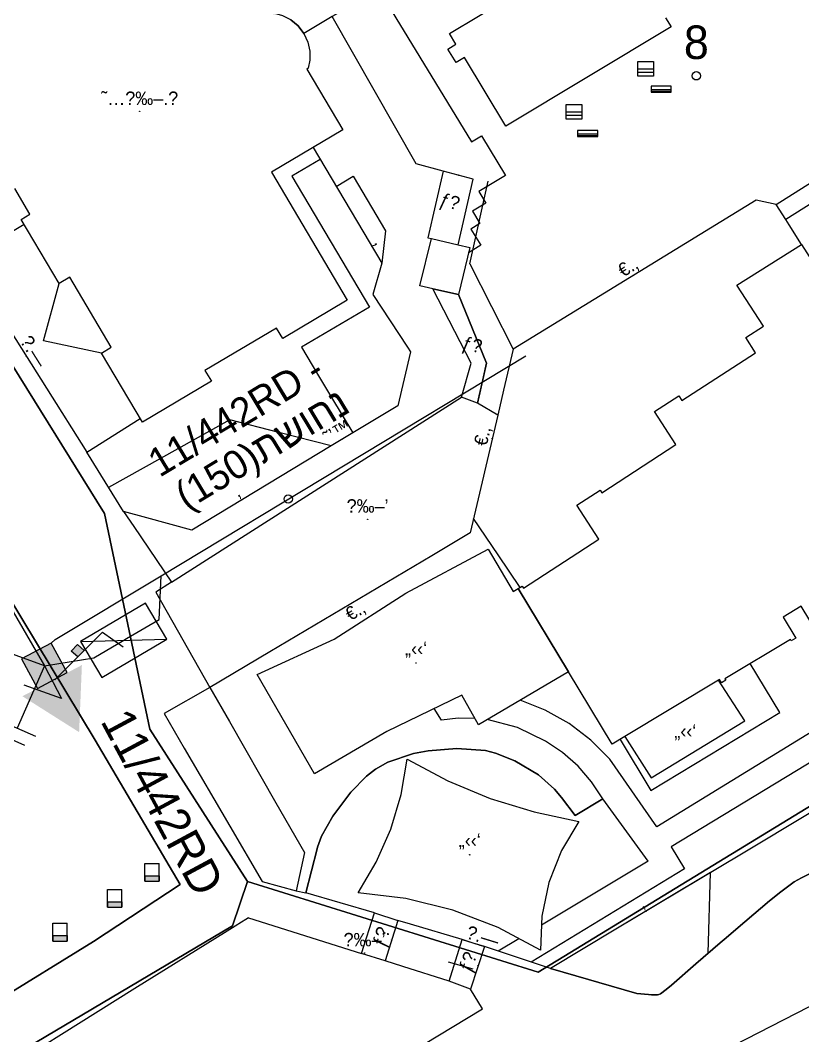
# Model space of a CAD drawing. Header units: metres. Extents: x 218299 to 220222, y 572714 to 574340.
# Drawn here: x 219492.8 to 219539.4, y 573993.4 to 574053.9 of the extents above; entities that cross this region are included whole.
import ezdxf
from ezdxf.enums import TextEntityAlignment as Align

# ---------------------------------------------------------------- set-up
doc = ezdxf.new("R2010")
doc.units = ezdxf.units.M
doc.header["$MEASUREMENT"] = 0
for name, color, linetype in [('1602', 44, 'Continuous'), ('1603', 44, 'Continuous'), ('6011', 10, 'Continuous'), ('6151', 102, 'CABLEUNDEXIST03'), ('6201', 7, 'Continuous'), ('6370', 7, 'Continuous'), ('6501', 7, 'Continuous'), ('6503', 7, 'Continuous'), ('6512', 7, 'Continuous'), ('6522', 1, 'Continuous'), ('65231', 1, 'Continuous'), ('6561', 7, 'Continuous'), ('6910', 102, 'Continuous'), ('A_POINTS', 2, 'Continuous'), ('M2201', 253, 'Continuous'), ('M2202', 253, 'Continuous'), ('M2207', 253, 'Continuous'), ('M2401', 7, 'Continuous'), ('M2404', 7, 'Continuous'), ('M2407', 253, 'Continuous'), ('M2408', 253, 'Continuous'), ('M2412', 253, 'Continuous'), ('M2420', 253, 'Continuous'), ('M2601', 253, 'Continuous'), ('M2602', 253, 'Continuous'), ('M2605', 253, 'Continuous'), ('M2612', 253, 'Continuous'), ('M2802', 253, 'Continuous'), ('M2804', 253, 'Continuous'), ('M5202', 253, 'Continuous'), ('M5203', 253, 'Continuous'), ('M5235', 253, 'Continuous')]:
    doc.layers.add(name, color=color, linetype=linetype)
doc.styles.add('HEBTXT', font='HEBTXT')
doc.styles.add('MAVAT_HEBTXT', font='HEBTXT')
doc.linetypes.add('CABLEUNDEXIST03', pattern='A,3.5,[222,elecad.shx,S=0.01,R=0,X=0,Y=0],1.5', length=5)

# ---------------------------------------------------------------- blocks, each defined once
blk = doc.blocks.new('6910')
at = {"layer": 'A_POINTS'}
blk.add_circle((0, 0), 0.25, dxfattribs=at)
at = {"color": 0, "style": 'HEBTXT', "flags": 1}
blk.add_attdef('CODE', (-2.918, 6.399), '', height=1.7, dxfattribs=at)
at = {"color": 0, "style": 'HEBTXT'}
for tag, p in [('PATH', (0.169, 4.708)), ('HTCH', (0.169, 2.708))]:
    blk.add_attdef(tag, text='', height=1.7, dxfattribs=at).set_placement(p, align=Align.MIDDLE_CENTER)
blk = doc.blocks.new('6522')
at = {"color": 0}
for points in [[(0.707, 0.707), (3.55, 3.55), (4.778, 2.689)], [(2.084, 2.082), (1.693, 2.422), (2.067, 2.83), (2.465, 2.465)]]:
    blk.add_lwpolyline(points, dxfattribs=at)
blk.add_solid([(2.083, 2.083), (1.693, 2.422), (2.465, 2.465), (2.067, 2.83)], dxfattribs=at)
at = {"color": 0, "style": 'HEBTXT'}
blk.add_attdef('PLACE', (4.757, 3.899), '', height=1.7, dxfattribs=at)
blk = doc.blocks.new('6201')
at = {"color": 0}
blk.add_solid([(-2, 1), (2, 1), (0, 4.464)], dxfattribs=at)
at = {"color": 0, "style": 'HEBTXT'}
for tag, p, height in [('TRN_NAME', (2.777, 4.893), 3), ('POWER', (2.777, 1.493), 2)]:
    blk.add_attdef(tag, p, '', height=height, dxfattribs=at)
blk = doc.blocks.new('6503')
at = {"color": 0}
blk.add_line((-2.25, 1.25), (2.25, -1.25), dxfattribs=at)
blk.add_lwpolyline([(-2.25, -1.25), (2.25, -1.25), (2.25, 1.25), (-2.25, 1.25)], close=True, dxfattribs=at)
at = {"color": 0, "style": 'HEBTXT', "flags": 1}
blk.add_attdef('FUSE_SIZE', text='', height=1.5, dxfattribs=at).set_placement((0, 2.782), align=Align.MIDDLE_CENTER)
for tag, p in [('POLE_NUM', (-6.276, -3.363)), ('POLE_TYPE', (-6.276, -5.796))]:
    blk.add_attdef(tag, p, '', height=1.7, dxfattribs=at)
blk = doc.blocks.new('6370')
at = {"color": 0}
blk.add_lwpolyline([(-1, -1), (1, -1), (1, 1), (-1, 1)], close=True, dxfattribs=at)
for points in [[(-0.991, 1.013), (1.003, 1.013), (-0.991, -1.013)], [(-0.991, -1.013), (1.003, -1.013), (1.003, 1.013)]]:
    blk.add_solid(points, dxfattribs=at)
at = {"color": 0, "style": 'HEBTXT'}
blk.add_attdef('POLE_NUM', (2.033, 2.706), '', height=2, dxfattribs=at)
at = {"color": 0, "style": 'HEBTXT', "flags": 1}
blk.add_attdef('MAP_TYPE', (2.063, -0.224), '', height=2, dxfattribs=at)
blk = doc.blocks.new('6561')
at = {"color": 0}
blk.add_line((0, 0), (-1.62, -3.72), dxfattribs=at)
at = {"color": 0, "flags": 128}
for points in [[(-2.812, -3.202), (-0.519, -4.199)], [(-2.718, -4.061), (-1.185, -4.727)], [(-2.624, -4.919), (-1.851, -5.255)]]:
    blk.add_lwpolyline(points, dxfattribs=at)
at = {"color": 0, "style": 'HEBTXT'}
for tag, p in [('TYPE', (1.691, -1.644)), ('DESC', (1.691, -4.209))]:
    blk.add_attdef(tag, p, '', height=1.5, dxfattribs=at)
blk = doc.blocks.new('1603')
at = {"layer": 'A_POINTS'}
blk.add_circle((0, 0), 0.25, dxfattribs=at)
at = {"color": 0, "style": 'HEBTXT'}
blk.add_attdef('PARCEL_NUM', text='', height=2, dxfattribs=at).set_placement((0, 1), align=Align.CENTER)
at = {"color": 0, "style": 'HEBTXT', "flags": 1}
blk.add_attdef('LOT_NUM', text='', height=2, dxfattribs=at).set_placement((0, -2.5), align=Align.CENTER)
blk = doc.blocks.new('M2804')
blk.add_circle((0, 0), 0.025)
at = {"style": 'MAVAT_HEBTXT'}
blk.add_attdef('NAME', text='', height=0.8, dxfattribs=at).set_placement((0, 1.59), align=Align.MIDDLE)
blk = doc.blocks.new('M5202')
blk.add_lwpolyline([(-2, -0.53), (2, -0.53), (2, 0.67), (-2, 0.67)], close=True)
for points in [[(-2, 0), (2, 0)], [(-2, -0.33), (2, -0.33)]]:
    blk.add_lwpolyline(points)
at = {"style": 'MAVAT_HEBTXT', "flags": 1}
for tag, p in [('MARK', (0, 1.92)), ('HEIGHT', (0, -1.78)), ('NAME', (0, -4.35))]:
    blk.add_attdef(tag, text='', height=0.8, dxfattribs=at).set_placement(p, align=Align.MIDDLE)
blk = doc.blocks.new('M2207')
blk.add_circle((0, 0), 0.025)
at = {"style": 'MAVAT_HEBTXT'}
blk.add_attdef('NAME', text='', height=0.8, dxfattribs=at).set_placement((0, 1.59), align=Align.MIDDLE)
blk = doc.blocks.new('M2412')
blk.add_circle((0, 0), 0.025)
at = {"style": 'MAVAT_HEBTXT'}
blk.add_attdef('NAME', text='', height=0.8, dxfattribs=at).set_placement((0, 1.59), align=Align.MIDDLE)
blk = doc.blocks.new('M2601')
blk.add_circle((0, 0), 0.025)
at = {"style": 'MAVAT_HEBTXT'}
blk.add_attdef('NAME', text='', height=0.8, dxfattribs=at).set_placement((0, 1.59), align=Align.MIDDLE)
blk = doc.blocks.new('M2602')
blk.add_circle((0, 0), 0.025)
at = {"style": 'MAVAT_HEBTXT'}
blk.add_attdef('NAME', text='', height=0.8, dxfattribs=at).set_placement((0, 1.59), align=Align.MIDDLE)
blk = doc.blocks.new('M2605')
blk.add_circle((0, 0), 0.025)
at = {"style": 'MAVAT_HEBTXT'}
blk.add_attdef('NAME', text='', height=0.8, dxfattribs=at).set_placement((0, 1.59), align=Align.MIDDLE)
blk = doc.blocks.new('M2612')
blk.add_circle((0, 0), 0.025)
at = {"style": 'MAVAT_HEBTXT'}
blk.add_attdef('NAME', text='', height=0.8, dxfattribs=at).set_placement((0, 1.59), align=Align.MIDDLE)
blk = doc.blocks.new('*U89')
at = {"linetype": 'Continuous'}
for p, q in [((-0.85, 0), (-0.85, -0.66)), ((0.85, 0), (0.85, -0.66))]:
    blk.add_line(p, q, dxfattribs=at)
blk.add_solid([(-0.85, 0), (-0.85, -0.66), (0.85, -0.66)], dxfattribs=at)
at = {"linetype": 'Continuous', "extrusion": (0, 0, -1)}
blk.add_solid([(0.85, 0), (-0.85, 0), (-0.85, -0.66)], dxfattribs=at)
blk = doc.blocks.new('M5235')
for points in [[(-0.85, 1.47), (0.85, 1.47)], [(-0.85, -0.66), (-0.85, 1.47)], [(0.85, -0.66), (0.85, 1.47)], [(-0.85, 0), (0.85, 0)], [(-0.85, -0.66), (0.85, -0.66)]]:
    blk.add_lwpolyline(points)
at = {"linetype": 'Continuous'}
blk.add_blockref('*U89', (0, 0), dxfattribs=at)
at = {"style": 'MAVAT_HEBTXT', "flags": 1}
for tag, p in [('MARK', (0, 2.72)), ('HEIGHT', (0, -1.92)), ('NAME', (0, -4.48))]:
    blk.add_attdef(tag, text='', height=0.8, dxfattribs=at).set_placement(p, align=Align.MIDDLE)
blk = doc.blocks.new('M5203')
for points in [[(1.54, -1.47), (-1.54, -1.47), (-1.54, 1.47), (1.54, 1.47)], [(-1.54, 0), (1.54, 0)], [(1.54, 1.47), (1.54, -1.47)], [(-1.54, -0.66), (1.54, -0.66)]]:
    blk.add_lwpolyline(points)
at = {"style": 'MAVAT_HEBTXT', "flags": 1}
for tag, p in [('MARK', (0, 3.2)), ('HEIGHT', (0, -3.3)), ('NAME', (0, -5.87))]:
    blk.add_attdef(tag, text='', height=0.8, dxfattribs=at).set_placement(p, align=Align.MIDDLE)
blk = doc.blocks.new('M2202')
blk.add_circle((0, 0), 0.025)
at = {"style": 'MAVAT_HEBTXT'}
blk.add_attdef('NAME', text='', height=0.8, dxfattribs=at).set_placement((0, 1.59), align=Align.MIDDLE)
blk = doc.blocks.new('111')
at = {"layer": 'M2201'}
for points in [[(219531.263, 574054.071, 592.19), (219531.591, 574053.526, 592.19), (219521.753, 574047.604, 592.19), (219519.286, 574051.702, 592.19), (219518.782, 574051.398, 591.59), (219518.297, 574052.205, 591.59), (219518.774, 574052.492, 592.19), (219518.39, 574053.131, 592.19), (219523.579, 574056.254, 592.19)], [(219508.941, 574053.946, 589.79), (219509.367, 574053.589, 589.79), (219509.367, 574053.589, 589.79), (219509.714, 574053.137, 589.79), (219509.714, 574053.137, 589.79), (219509.952, 574052.62, 589.79), (219510.07, 574052.076, 589.79), (219510.07, 574051.546, 589.79), (219509.972, 574051.059, 589.79), (219509.898, 574051.016, 590.54), (219512.045, 574047.388, 590.54), (219507.779, 574044.864, 590.99), (219512.293, 574037.235, 590.99), (219508.454, 574034.963, 590.99), (219508.088, 574035.582, 590.99), (219503.82, 574033.057, 590.99), (219504.205, 574032.407, 590.99), (219500.101, 574029.978, 590.99), (219497.667, 574034.091, 590.99), (219497.667, 574034.091, 590.99), (219498.245, 574034.434, 590.99), (219495.769, 574038.619, 590.99), (219495.131, 574038.241, 590.99), (219495.131, 574038.241, 590.99), (219492.875, 574042.052, 590.99), (219493.403, 574042.365, 590.99), (219492.495, 574043.899, 590.99)], [(219542.029, 574014.534, 595.49), (219539.332, 574019.004, 595.94), (219538.256, 574018.355, 595.94), (219539.01, 574017.104, 594.365), (219538.744, 574016.943, 594.365), (219538.691, 574017.032, 594.44), (219534.789, 574014.678, 594.44), (219534.84, 574014.594, 594.44), (219534.596, 574014.447, 594.44), (219534.481, 574014.637, 594.515), (219534.412, 574014.595, 594.475), (219528.84, 574011.234, 591.338), (219528.088, 574010.78, 590.915), (219525.482, 574015.1, 593.253), (219522.489, 574020.063, 595.94), (219522.489, 574020.063, 595.94), (219522.721, 574020.203, 595.94), (219522.804, 574020.076, 595.94), (219527.291, 574022.993, 595.94), (219525.975, 574025.019, 589.977), (219527.363, 574025.921, 595.902), (219527.466, 574025.763, 595.902), (219531.88, 574028.633, 595.902), (219530.602, 574030.599, 589.977), (219532.051, 574031.54, 595.902), (219532.235, 574031.257, 595.902), (219536.622, 574034.108, 595.902), (219536.035, 574035.011, 589.827), (219537.086, 574035.694, 595.902), (219535.503, 574038.129, 589.902), (219539.358, 574040.563, 589.902), (219539.358, 574040.563, 589.902), (219541.991, 574036.434, 595.94)]]:
    blk.add_polyline3d(points, dxfattribs=at)
at = {"layer": 'M2207'}
for points in [[(219506.803, 574058.482, 589.64), (219508.789, 574059.656, 589.64), (219511.886, 574054.422, 589.64), (219511.584, 574054.244, 589.64), (219511.407, 574054.139, 589.64), (219509.714, 574053.137, 589.64), (219509.367, 574053.589, 589.64), (219508.941, 574053.946, 589.64), (219508.472, 574054.194, 589.64), (219507.995, 574054.333, 589.64), (219507.95, 574054.306, 589.64), (219505.823, 574057.901, 589.64), (219506.803, 574058.482, 589.64)], [(219525.482, 574015.1, 591.59), (219520.121, 574011.944, 591.59), (219519.13, 574013.702, 591.59), (219514.652, 574011.547, 591.365), (219510.35, 574009.017, 591.14), (219506.935, 574014.928, 591.14), (219511.517, 574017.038, 591.29), (219515.783, 574019.775, 591.365), (219520.692, 574022.406, 591.44), (219522.191, 574019.886, 591.44), (219522.489, 574020.063, 591.44)], [(219528.84, 574011.234, 590.54), (219530.403, 574008.775, 590.54), (219535.98, 574012.175, 590.54), (219534.412, 574014.595, 590.54), (219528.84, 574011.234, 590.54)], [(219515.878, 574009.884, 590.99), (219518.289, 574008.609, 590.99), (219520.818, 574007.558, 590.99), (219523.433, 574006.745, 590.99), (219526.101, 574006.18, 590.99), (219525.064, 574004.445, 590.99), (219524.316, 574002.538, 590.99), (219523.893, 574000.533, 590.99), (219523.808, 573998.514, 590.99), (219521.28, 573999.855, 591.097), (219518.586, 574000.886, 591.158), (219515.786, 574001.581, 591.172), (219512.945, 574001.927, 591.14), (219514.029, 574003.762, 591.15), (219514.892, 574005.729, 591.129), (219515.512, 574007.785, 591.075)]]:
    blk.add_polyline3d(points, close=True, dxfattribs=at)
at = {"layer": 'M2401'}
for points in [[(219471.869, 574055.118, 595.067), (219471.967, 574053.393, 595.067), (219472.185, 574052.563, 595.067), (219472.518, 574051.682, 595.067), (219476.128, 574046.092, 595.067), (219480.331, 574048.71, 595.067), (219491.887, 574030.08, 595.067), (219487.587, 574027.08, 595.067), (219497.285, 574011.034, 595.067), (219502.357, 574002.418, 595.067), (219497.179, 573999.034, 595.067), (219491.306, 573995.42, 595.067), (219490.759, 573995.084, 595.067), (219486.838, 573992.768, 595.067)], [(219524.401, 573997.414, 589.333), (219529.553, 573995.933, 589.333), (219530.246, 573995.872, 589.333), (219530.422, 573995.853, 589.333), (219530.598, 573995.84, 589.333), (219530.774, 573995.854, 589.333), (219530.862, 573995.877, 589.333), (219530.949, 573995.914, 589.333), (219531.301, 573996.158, 589.333), (219531.607, 573996.43, 589.333), (219533.067, 573997.687, 589.333), (219534.521, 573998.948, 589.333), (219534.755, 573999.149, 589.333), (219535.978, 574000.204, 589.333), (219537.447, 574001.448, 589.333), (219538.12, 574001.985, 589.333), (219538.921, 574002.575, 589.333), (219539.349, 574002.826, 589.333), (219540.51, 574003.403, 589.333)], [(219509.826, 574001.932, 588.186), (219510.501, 574004.54, 588.186), (219510.531, 574004.656, 588.186), (219510.763, 574005.294, 588.186), (219511.446, 574006.489, 588.186), (219512.508, 574007.919, 588.186), (219513.448, 574008.875, 588.186), (219513.991, 574009.291, 588.186), (219514.71, 574009.709, 588.186), (219516.255, 574010.232, 588.186), (219517.112, 574010.386, 588.186), (219518.83, 574010.52, 588.186), (219520.539, 574010.399, 588.186), (219521.136, 574010.242, 588.186), (219522.279, 574009.784, 588.186), (219523.694, 574008.962, 588.186), (219524.647, 574008.103, 588.186), (219525.058, 574007.617, 588.186), (219525.867, 574006.544, 588.186), (219527.524, 574007.525, 588.186)]]:
    blk.add_polyline3d(points, dxfattribs=at)
at = {"layer": 'M2404'}
for points in [[(219486.838, 573992.768, 593.529), (219490.759, 573995.084, 593.529), (219491.306, 573995.42, 593.529), (219497.179, 573999.034, 593.529), (219502.357, 574002.418, 593.529), (219497.285, 574011.034, 593.529), (219487.587, 574027.08, 593.529), (219491.887, 574030.08, 593.529), (219480.331, 574048.71, 593.529), (219476.128, 574046.092, 593.529), (219472.518, 574051.682, 593.529), (219472.185, 574052.563, 593.529), (219471.967, 574053.393, 593.529), (219471.869, 574055.118, 593.529)], [(219540.51, 574003.403, 589.379), (219539.349, 574002.826, 589.379), (219538.921, 574002.575, 589.379), (219538.12, 574001.985, 589.379), (219537.447, 574001.448, 589.379), (219535.978, 574000.204, 589.379), (219534.755, 573999.149, 589.379), (219534.521, 573998.948, 589.379), (219533.067, 573997.687, 589.379), (219531.607, 573996.43, 589.379), (219531.301, 573996.158, 589.379), (219530.949, 573995.914, 589.379), (219530.862, 573995.877, 589.379), (219530.774, 573995.854, 589.379), (219530.598, 573995.84, 589.379), (219530.422, 573995.853, 589.379), (219530.246, 573995.872, 589.379), (219529.553, 573995.933, 589.379), (219524.401, 573997.414, 589.379)], [(219527.524, 574007.525, 588.358), (219525.867, 574006.544, 588.358), (219525.058, 574007.617, 588.358), (219524.647, 574008.103, 588.358), (219523.694, 574008.962, 588.358), (219522.279, 574009.784, 588.358), (219521.136, 574010.242, 588.358), (219520.539, 574010.399, 588.358), (219518.83, 574010.52, 588.358), (219517.112, 574010.386, 588.358), (219516.255, 574010.232, 588.358), (219514.71, 574009.709, 588.358), (219513.991, 574009.291, 588.358), (219513.448, 574008.875, 588.358), (219512.508, 574007.919, 588.358), (219511.446, 574006.489, 588.358), (219510.763, 574005.294, 588.358), (219510.531, 574004.656, 588.358), (219510.501, 574004.54, 588.358), (219509.826, 574001.932, 588.358)]]:
    blk.add_polyline3d(points, dxfattribs=at)
at = {"layer": 'M2407'}
for points in [[(219517.592, 574077.856, 587.908), (219508.431, 574072.435, 587.936), (219508.017, 574073.134, 587.936), (219504.748, 574071.199, 587.974), (219519.693, 574046.674, 587.899)], [(219519.693, 574046.674, 587.899), (219520.29, 574047.038, 587.899), (219521.726, 574044.681, 587.599), (219521.04, 574044.262, 587.599), (219520.133, 574043.71, 587.599), (219520.553, 574043.019, 587.599), (219519.762, 574042.538, 587.599), (219520.203, 574041.814, 587.599), (219519.659, 574041.483, 587.599), (219520.25, 574040.513, 587.599), (219519.519, 574040.067, 587.599)], [(219510.689, 574045.63, 586.858), (219509.007, 574044.635, 586.858), (219513.625, 574036.83, 586.858), (219509.577, 574034.434, 586.858), (219510.521, 574032.839, 586.858)], [(219511.638, 574044.026, 586.745), (219512.658, 574044.63, 586.745), (219514.587, 574041.37, 586.745), (219514.351, 574039.443, 586.745)], [(219497.667, 574034.091, 586.858), (219494.217, 574034.81, 586.858), (219495.131, 574038.241, 586.858)], [(219510.521, 574032.839, 586.858), (219511.363, 574031.444, 586.858)], [(219501.838, 574020.448, 586.647), (219519.096, 574031.466, 586.633)], [(219511.363, 574031.444, 586.858), (219512.634, 574029.338, 586.858)], [(219496.791, 574028.183, 586.895), (219499.974, 574030.192, 586.895)], [(219508.221, 574029.364, 586.826), (219505.302, 574030.113, 586.895), (219498.088, 574026.082, 586.895)], [(219511.346, 574028.561, 586.751), (219508.221, 574029.364, 586.826)], [(219551.712, 574020.418, 588.598), (219552.451, 574019.194, 588.598), (219530.73, 574005.867, 588.448), (219527.948, 574009.887, 588.298), (219526.81, 574011.028, 588.298), (219525.514, 574012.012, 588.298), (219524.096, 574012.81, 588.298), (219522.597, 574013.402, 588.298)], [(219552.781, 574017.512, 588.523), (219531.59, 574004.672, 588.38)], [(219538.064, 574012.663, 588.48), (219536.299, 574015.589, 588.48)], [(219517.911, 574012.219, 588.283), (219517.481, 574012.909, 588.283)], [(219528.554, 574011.061, 588.448), (219530.383, 574008.029, 588.448), (219538.064, 574012.663, 588.448)], [(219519.908, 574012.322, 588.283), (219518.907, 574012.327, 588.283), (219517.911, 574012.219, 588.283)], [(219530.221, 574003.816, 588.373), (219527.524, 574007.525, 588.358), (219526.857, 574008.548, 588.309), (219526.049, 574009.479, 588.279), (219525.121, 574010.291, 588.271), (219524.101, 574010.962, 588.283), (219522.435, 574011.788, 588.283), (219520.634, 574012.247, 588.283)], [(219531.59, 574004.672, 588.38), (219532.386, 574003.362, 588.38), (219523.259, 573997.796, 588.38)], [(219530.221, 574003.816, 588.373), (219523.871, 574000.002, 588.373)], [(219522.526, 573999.194, 588.373), (219521.293, 573998.453, 588.373)], [(219515.619, 573997.539, 588.67), (219514.56, 573997.874, 588.616)], [(219518.371, 573996.671, 588.808), (219515.619, 573997.539, 588.67)], [(219498.143, 573983.203, 589.258), (219510.008, 573988.75, 589.258), (219520.348, 573995.006, 589.258), (219519.644, 573996.196, 589.258)]]:
    blk.add_polyline3d(points, dxfattribs=at)
at = {"layer": 'M2408'}
blk.add_polyline3d([(219498.974, 574024.647, 586.438), (219499.585, 574023.75, 586.438), (219501.838, 574020.448, 586.438), (219500.901, 574019.85, 586.438), (219504.122, 574014.169, 586.438)], dxfattribs=at)
at = {"layer": 'M2412'}
for points in [[(219542.709, 574044.742, 588.208), (219538.417, 574042.047, 588.133), (219537.855, 574042.945, 587.833), (219537.855, 574042.945, 587.833), (219542.211, 574045.704, 587.833), (219542.211, 574045.704, 587.833)], [(219518.912, 574040.539, 587.578), (219519.808, 574044.461, 587.683), (219518.006, 574044.938, 586.633), (219517.099, 574040.965, 586.633), (219517.316, 574040.916, 586.738)], [(219518.93, 574037.576, 587.578), (219520.593, 574033.492, 587.473), (219520.05, 574031.11, 587.368), (219519.096, 574031.466, 586.633), (219519.681, 574033.482, 586.738), (219517.4, 574037.921, 586.738)], [(219515.322, 574000.284, 588.5), (219514.56, 573997.874, 588.537), (219513.151, 573998.317, 587.464), (219513.151, 573998.317, 587.464), (219513.151, 573998.317, 587.464), (219513.914, 574000.729, 587.464), (219513.914, 574000.729, 587.464), (219513.914, 574000.729, 587.464)], [(219519.145, 573999.137, 588.808), (219520.465, 573998.73, 589.333), (219519.644, 573996.196, 589.258), (219518.371, 573996.671, 588.808)]]:
    blk.add_polyline3d(points, close=True, dxfattribs=at)
at = {"layer": 'M2420'}
blk.add_lwpolyline([(219316.036, 573867.423), (219367.59, 573898.12), (219408.3, 573924.38), (219456.91, 573949.88), (219513.91, 573985.19), (219526.5, 573988.31), (219573, 574012.19), (219574.5, 574016.38)], dxfattribs=at)
at = {"layer": 'M2601'}
for points in [[(219510.27, 574046.338, 587.608), (219514.351, 574039.443, 587.608), (219514.351, 574039.443, 587.608), (219514.351, 574039.443, 587.608), (219513.815, 574037.58, 587.608), (219515.889, 574034.439, 587.608)], [(219519.602, 574039.413, 589.483), (219520.684, 574044.343, 589.483)], [(219493.058, 574041.744, 588.788), (219489.543, 574039.664, 588.788)], [(219519.602, 574039.413, 589.502), (219519.602, 574039.413, 589.502), (219522.176, 574034.315, 589.502)], [(219515.889, 574034.439, 587.608), (219516.068, 574034.167, 587.608), (219515.306, 574030.95, 587.608), (219512.634, 574029.338, 587.608)], [(219500.364, 574024.27, 587.608), (219498.974, 574024.647, 587.608), (219498.974, 574024.647, 587.608), (219496.791, 574028.183, 587.608)], [(219511.346, 574028.561, 587.608), (219503.033, 574023.546, 587.608), (219500.364, 574024.27, 587.608)], [(219521.296, 574022.061, 589.68), (219519.829, 574024.23, 589.68)], [(219522.601, 574020.131, 589.68), (219521.296, 574022.061, 589.68)], [(219539.918, 574006.719, 591.215), (219535.786, 574004.241, 591.215)], [(219535.786, 574004.241, 591.215), (219528.305, 573999.755, 591.215), (219524.401, 573997.414, 591.215)], [(219519.798, 573997.384, 590.008), (219518.334, 573997.798, 589.708)]]:
    blk.add_polyline3d(points, dxfattribs=at)
at = {"layer": 'M2602'}
for points in [[(219538.417, 574042.047, 588.133), (219537.855, 574042.945, 588.133), (219536.659, 574043.194, 588.133), (219522.176, 574034.315, 588.133), (219522.176, 574034.315, 588.133), (219521.61, 574031.883, 588.133)], [(219518.912, 574040.539, 588.418), (219519.592, 574040.378, 588.418), (219518.93, 574037.576, 588.418)], [(219521.61, 574031.883, 588.133), (219521.261, 574030.386, 588.133), (219519.63, 574023.377, 588.133), (219517.338, 574022.016, 588.111)], [(219517.338, 574022.016, 588.111), (219507.691, 574016.288, 588.017)], [(219507.691, 574016.288, 588.017), (219504.122, 574014.169, 587.983), (219504.122, 574014.169, 587.983), (219504.122, 574014.169, 587.983), (219504.122, 574014.169, 587.983), (219504.122, 574014.169, 587.983), (219505.283, 574012.138, 587.983)], [(219505.283, 574012.138, 587.983), (219508.053, 574007.29, 587.983)], [(219508.053, 574007.29, 587.983), (219509.745, 574004.328, 587.983)]]:
    blk.add_polyline3d(points, dxfattribs=at)
at = {"layer": 'M2605'}
for points in [[(219520.366, 574032.496, 587.429), (219520.593, 574033.492, 587.473), (219518.93, 574037.576, 587.578), (219518.93, 574037.576, 587.578), (219517.4, 574037.921, 587.578), (219517.4, 574037.921, 587.578), (219516.615, 574038.098, 587.578), (219517.316, 574040.916, 587.683), (219517.316, 574040.916, 587.683), (219518.912, 574040.539, 587.578), (219518.912, 574040.539, 587.578), (219519.808, 574044.461, 587.683), (219518.006, 574044.938, 587.683), (219516.407, 574045.361, 587.683), (219511.407, 574054.139, 587.788)], [(219539.358, 574040.563, 588.133), (219538.614, 574041.736, 588.133), (219538.417, 574042.047, 588.133)], [(219489.57, 574039.619, 586.784), (219496.791, 574028.183, 586.784), (219496.791, 574028.183, 586.784), (219496.791, 574028.183, 586.784), (219496.791, 574028.183, 586.784)], [(219521.261, 574030.386, 587.368), (219520.05, 574031.11, 587.368), (219520.366, 574032.496, 587.429)], [(219504.122, 574014.169, 587.459), (219501.39, 574012.608, 587.459), (219502.595, 574010.541, 587.459)], [(219502.595, 574010.541, 587.459), (219505.297, 574005.903, 587.459)], [(219505.297, 574005.903, 587.459), (219507.224, 574002.595, 587.459)], [(219509.745, 574004.328, 587.983), (219509.248, 574002.045, 588.088), (219509.248, 574002.045, 588.088), (219509.826, 574001.932, 588.058)], [(219507.224, 574002.595, 587.459), (219509.248, 574002.045, 587.459)], [(219513.914, 574000.729, 588.106), (219509.826, 574001.932, 588.058)], [(219506.417, 574000.443, 588.208), (219506.417, 574000.443, 588.208), (219506.417, 574000.443, 588.208), (219506.417, 574000.443, 588.208), (219505.835, 574000.079, 588.208)], [(219506.417, 574000.443, 588.208), (219513.151, 573998.317, 588.01)], [(219505.835, 574000.079, 588.208), (219505.78, 574000.045, 588.208), (219505.144, 573999.647, 588.208), (219499.657, 573996.219, 588.208)], [(219516.062, 574000.062, 588.56), (219515.322, 574000.284, 588.5), (219514.56, 573997.874, 588.537)], [(219524.401, 573997.414, 589.333), (219520.465, 573998.73, 589.333), (219519.805, 573998.933, 589.07), (219519.145, 573999.137, 588.808), (219516.062, 574000.062, 588.56)], [(219499.657, 573996.219, 588.208), (219489.871, 573990.104, 588.208), (219491.903, 573986.573, 588.808)]]:
    blk.add_polyline3d(points, dxfattribs=at)
at = {"layer": 'M2612'}
blk.add_polyline3d([(219512.634, 574029.338, 587.608), (219511.346, 574028.561, 587.608)], dxfattribs=at)
at = {"layer": 'M2802'}
blk.add_polyline3d([(219533.934, 574003.13, 589.428), (219528.305, 573999.755, 589.372), (219524.401, 573997.414, 589.333), (219529.553, 573995.933, 589.333), (219530.246, 573995.872, 589.333), (219530.422, 573995.853, 589.333), (219530.598, 573995.84, 589.333), (219530.774, 573995.854, 589.333), (219530.862, 573995.877, 589.333), (219530.949, 573995.914, 589.333), (219531.301, 573996.158, 589.333), (219531.607, 573996.43, 589.333), (219533.067, 573997.687, 589.333), (219533.8, 573998.323, 589.333)], close=True, dxfattribs=at)
at = {"layer": 'M2202'}
ref = blk.add_blockref('M2202', (219499.941, 574048.492), dxfattribs=dict(at, xscale=0.5, yscale=0.5, zscale=0.5))
ref.add_attrib('NAME', '˜…\x81‰–.\x8e', dxfattribs={"layer": '0', "height": 0.8, "style": 'MAVAT_HEBTXT'}).set_placement((219499.941, 574049.288), align=Align.MIDDLE)
at = {"layer": 'M2207'}
ref = blk.add_blockref('M2207', (219516.399, 574015.618), dxfattribs=dict(at, xscale=0.5, yscale=0.5, zscale=0.5))
ref.add_attrib('NAME', '„‹‹‘', dxfattribs={"layer": '0', "height": 0.8, "style": 'MAVAT_HEBTXT'}).set_placement((219516.399, 574016.414), align=Align.MIDDLE)
ref = blk.add_blockref('M2207', (219532.405, 574011.691), dxfattribs=dict(at, xscale=0.5, yscale=0.5, zscale=0.5))
ref.add_attrib('NAME', '„‹‹‘', dxfattribs={"layer": '0', "height": 0.8, "style": 'MAVAT_HEBTXT'}).set_placement((219532.437, 574011.497), align=Align.MIDDLE)
ref = blk.add_blockref('M2207', (219519.595, 574004.194), dxfattribs=dict(at, xscale=0.5, yscale=0.5, zscale=0.5))
ref.add_attrib('NAME', '„‹‹‘', dxfattribs={"layer": '0', "height": 0.8, "style": 'MAVAT_HEBTXT'}).set_placement((219519.595, 574004.99), align=Align.MIDDLE)
at = {"layer": 'M2412'}
ref = blk.add_blockref('M2412', (219518.944, 574044.69), dxfattribs=dict(at, xscale=0.5, yscale=0.5, zscale=0.5))
ref.add_attrib('NAME', 'ƒ\x8e', dxfattribs={"layer": '0', "height": 0.8, "rotation": 345.16935, "style": 'MAVAT_HEBTXT'}).set_placement((219518.379, 574043.024), align=Align.MIDDLE)
ref = blk.add_blockref('M2412', (219518.131, 574037.756), dxfattribs=dict(at, xscale=0.5, yscale=0.5, zscale=0.5))
ref.add_attrib('NAME', 'ƒ\x8e', dxfattribs={"layer": '0', "height": 0.8, "rotation": 347.29932, "style": 'MAVAT_HEBTXT'}).set_placement((219519.714, 574034.484), align=Align.MIDDLE)
ref = blk.add_blockref('M2412', (219514.951, 573999.112), dxfattribs=dict(at, xscale=0.5, yscale=0.5, zscale=0.5))
ref.add_attrib('NAME', 'ƒ\x8e', dxfattribs={"layer": '0', "height": 0.8, "rotation": 73.82439, "style": 'MAVAT_HEBTXT'}).set_placement((219514.423, 573999.265), align=Align.MIDDLE)
ref = blk.add_blockref('M2412', (219520.093, 573997.581), dxfattribs=dict(at, xscale=0.5, yscale=0.5, zscale=0.5, rotation=9.357752860952715))
ref.add_attrib('NAME', 'ƒ\x8e', dxfattribs={"layer": '0', "height": 0.8, "rotation": 70.26315, "style": 'MAVAT_HEBTXT'}).set_placement((219519.575, 573997.767), align=Align.MIDDLE)
at = {"layer": 'M2601'}
ref = blk.add_blockref('M2601', (219513.763, 574040.437), dxfattribs=dict(at, xscale=0.5, yscale=0.5, zscale=0.5))
ref.add_attrib('NAME', '‚', dxfattribs={"layer": '0', "height": 0.8, "rotation": 300.61407, "style": 'MAVAT_HEBTXT'}).set_placement((219514.236, 574040.717), align=Align.MIDDLE)
ref = blk.add_blockref('M2601', (219506.006, 574025.34), dxfattribs=dict(at, xscale=0.5, yscale=0.5, zscale=0.5))
ref.add_attrib('NAME', '‚', dxfattribs={"layer": '0', "height": 0.8, "rotation": 31.1009, "style": 'MAVAT_HEBTXT'}).set_placement((219505.721, 574025.81), align=Align.MIDDLE)
ref = blk.add_blockref('M2601', (219530.093, 574000.827), dxfattribs=dict(at, xscale=0.5, yscale=0.5, zscale=0.5))
ref.add_attrib('NAME', '‚', dxfattribs={"layer": '0', "height": 0.8, "rotation": 30.94883, "style": 'MAVAT_HEBTXT'}).set_placement((219529.811, 574001.299), align=Align.MIDDLE)
at = {"layer": 'M2602'}
ref = blk.add_blockref('M2602', (219529.325, 574038.698), dxfattribs=dict(at, xscale=0.5, yscale=0.5, zscale=0.5))
ref.add_attrib('NAME', '€.‚', dxfattribs={"layer": '0', "height": 0.8, "rotation": 31.50987, "style": 'MAVAT_HEBTXT'}).set_placement((219529.038, 574039.167), align=Align.MIDDLE)
ref = blk.add_blockref('M2602', (219520.939, 574029.002), dxfattribs=dict(at, xscale=0.5, yscale=0.5, zscale=0.5))
ref.add_attrib('NAME', '€.‚', dxfattribs={"layer": '0', "height": 0.8, "rotation": 76.89842, "style": 'MAVAT_HEBTXT'}).set_placement((219520.404, 574029.127), align=Align.MIDDLE)
ref = blk.add_blockref('M2602', (219512.515, 574019.152), dxfattribs=dict(at, xscale=0.5, yscale=0.5, zscale=0.5))
ref.add_attrib('NAME', '€.‚', dxfattribs={"layer": '0', "height": 0.8, "rotation": 30.69987, "style": 'MAVAT_HEBTXT'}).set_placement((219512.795, 574018.679), align=Align.MIDDLE)
at = {"layer": 'M2605'}
ref = blk.add_blockref('M2605', (219493.181, 574033.901), dxfattribs=dict(at, xscale=0.5, yscale=0.5, zscale=0.5))
ref.add_attrib('NAME', '\x9a.—', dxfattribs={"layer": '0', "height": 0.8, "rotation": 302.26775, "style": 'MAVAT_HEBTXT'}).set_placement((219493.646, 574034.195), align=Align.MIDDLE)
ref = blk.add_blockref('M2605', (219520.217, 573998.806), dxfattribs=dict(at, xscale=0.5, yscale=0.5, zscale=0.5))
ref.add_attrib('NAME', '\x9a.—', dxfattribs={"layer": '0', "height": 0.8, "rotation": 342.84161, "style": 'MAVAT_HEBTXT'}).set_placement((219520.379, 573999.332), align=Align.MIDDLE)
at = {"layer": 'M2612'}
ref = blk.add_blockref('M2612', (219511.99, 574028.95), dxfattribs=dict(at, xscale=0.5, yscale=0.5, zscale=0.5))
ref.add_attrib('NAME', '˜’™', dxfattribs={"layer": '0', "height": 0.8, "rotation": 31.1009, "style": 'MAVAT_HEBTXT'}).set_placement((219511.706, 574029.421), align=Align.MIDDLE)
at = {"layer": 'M2804'}
ref = blk.add_blockref('M2804', (219513.512, 574024.188, 605.102), dxfattribs=dict(at, xscale=0.5, yscale=0.5, zscale=0.5))
ref.add_attrib('NAME', '\x8d‰–’', dxfattribs={"layer": '0', "height": 0.8, "style": 'MAVAT_HEBTXT'}).set_placement((219513.512, 574024.984, 605.102), align=Align.MIDDLE)
ref = blk.add_blockref('M2804', (219513.33, 573998.345, 601.843), dxfattribs=dict(at, xscale=0.5, yscale=0.5, zscale=0.5))
ref.add_attrib('NAME', '\x8d‰–’', dxfattribs={"layer": '0', "height": 0.8, "style": 'MAVAT_HEBTXT'}).set_placement((219513.33, 573999.141, 601.843), align=Align.MIDDLE)
at = {"layer": 'M5202', "xscale": 0.3, "yscale": 0.3, "zscale": 0.3}
for p in [(219530.996, 574049.799, 587.757), (219526.62, 574047.147, 587.757)]:
    blk.add_blockref('M5202', p, dxfattribs=at)
at = {"layer": 'M5203', "xscale": 0.3, "yscale": 0.3, "zscale": 0.3}
for p in [(219530.073, 574051.029, 587.757), (219525.802, 574048.461, 587.757)]:
    blk.add_blockref('M5203', p, dxfattribs=at)
at = {"layer": 'M5235', "xscale": 0.5, "yscale": 0.5, "zscale": 0.5}
for p in [(219500.674, 574002.947, 586.558), (219498.444, 574001.397, 586.558), (219495.196, 573999.381, 586.558)]:
    blk.add_blockref('M5235', p, dxfattribs=at)

msp = doc.modelspace()

# ---------------------------------------------------------------- linework, layer by layer
at = {"layer": '1602'}
msp.add_lwpolyline([(219576.0095, 574029.2175), (219567.5277, 574023.9848), (219523.6769, 573997.2083), (219506.362, 574002.6066), (219500.5425, 574011.684), (219497.846, 574024.5222), (219478.5006, 574055.6631), (219479.61, 574059.5467), (219560.5208, 574108.5915), (219565.9288, 574098.9815), (219573.4608, 574086.8055), (219582.6904, 574070.7065), (219562.0784, 574057.9059), (219576.8812, 574032.9425)], close=True, dxfattribs=at)
for points in [[(219424.6459, 573979.5721), (219467.5736, 574005.3653), (219470.7482, 573999.9716), (219481.2757, 574006.4146), (219484.3915, 574010.1135), (219483.419, 574015.3253), (219470.2272, 574037.0544), (219468.1057, 574035.6819), (219462.8846, 574044.6433), (219460.6919, 574045.4822), (219478.5006, 574055.6631), (219497.846, 574024.5222), (219500.5425, 574011.684), (219506.362, 574002.6066), (219505.4585, 573999.9561), (219488.7622, 573990.0598), (219488.0479, 573991.1703), (219481.938, 573987.8368), (219479.1603, 573992.4373), (219425.3618, 573960.0569)], [(219437.3039, 573938.9762), (219497.3748, 573975.3068), (219488.7622, 573990.0598), (219505.4585, 573999.9561), (219506.362, 574002.6066), (219523.6769, 573997.2083), (219567.5277, 574023.9848), (219577.0421, 574005.7593), (219533.8352, 573983.4866), (219529.7884, 573981.423), (219489.3996, 573960.6283), (219446.8683, 573938.5637)]]:
    msp.add_lwpolyline(points, dxfattribs=at)
at = {"layer": '6011', "flags": 128}
msp.add_lwpolyline([(219455.7212, 574081.8529), (219494.2581, 574015.455)], dxfattribs=at)
at = {"layer": '6151'}
msp.add_lwpolyline([(219494.6648, 574016.8095), (219494.8963, 574017.016), (219501.2076, 574020.8232), (219522.9358, 574033.9305)], dxfattribs=at)
at = {"layer": '6501'}
for points in [[(219498.9847, 574016.9761), (219499.1517, 574017.0748), (219501.0888, 574018.2194), (219501.2076, 574020.8232)], [(219494.2581, 574015.455), (219489.4063, 574017.212), (219488.1348, 574016.4859)], [(219494.2581, 574015.455), (219497.2146, 574015.9302), (219498.9847, 574016.9761)]]:
    msp.add_lwpolyline(points, dxfattribs=at)
at = {"layer": '6512'}
msp.add_line((219494.2581, 574015.455), (219495.2789, 574013.5061), dxfattribs=at)
at = {"layer": '65231'}
for p, q in [((219494.1655, 574013.9044), (219493.052, 574014.3026)), ((219494.7222, 574013.7052), (219494.1655, 574013.9044)), ((219495.2789, 574013.5061), (219494.7222, 574013.7052))]:
    msp.add_line(p, q, dxfattribs=at)

# ---------------------------------------------------------------- block references
msp.add_blockref('111', (0, 0))
at = {"layer": '1603'}
msp.add_blockref('1603', (219533.0917, 574050.6122), dxfattribs=at).add_auto_attribs({'PARCEL_NUM': '8'})
at = {"layer": '6201', "rotation": 207.6448082099359}
msp.add_blockref('6201', (219494.2581, 574015.455), dxfattribs=at)
at = {"layer": '6370'}
ref = msp.add_blockref('6370', (219494.2581, 574015.455), dxfattribs=dict(at, rotation=298.2899999999079))
ref.add_attrib('POLE_NUM', '11/442RD', (219497.5718, 574012.1597), dxfattribs={"layer": '0', "color": 0, "height": 2, "rotation": 298.29, "style": 'HEBTXT'})
at = {"layer": '6503', "rotation": 30.57759157999057}
msp.add_blockref('6503', (219498.9847, 574016.9761), dxfattribs=at)
at = {"layer": '6522'}
msp.add_blockref('6522', (219494.1655, 574013.9044), dxfattribs=at)
at = {"layer": '6561'}
msp.add_blockref('6561', (219494.2581, 574015.455), dxfattribs=at)
at = {"layer": '6910'}
ref = msp.add_blockref('6910', (219508.7832, 574025.3931), dxfattribs=dict(at, rotation=31.1))
ref.add_attrib('PATH', '11/442RD - ', dxfattribs={"layer": '0', "color": 0, "height": 1.7, "rotation": 31.1, "style": 'HEBTXT'}).set_placement((219505.9238, 574030.5412), align=Align.MIDDLE_CENTER)
ref.add_attrib('HTCH', '(150)תשוחנ', dxfattribs={"layer": '0', "color": 0, "height": 1.7, "rotation": 31.1, "style": 'HEBTXT'}).set_placement((219507.2151, 574028.4005), align=Align.MIDDLE_CENTER)

doc.saveas('drawing.dxf')
